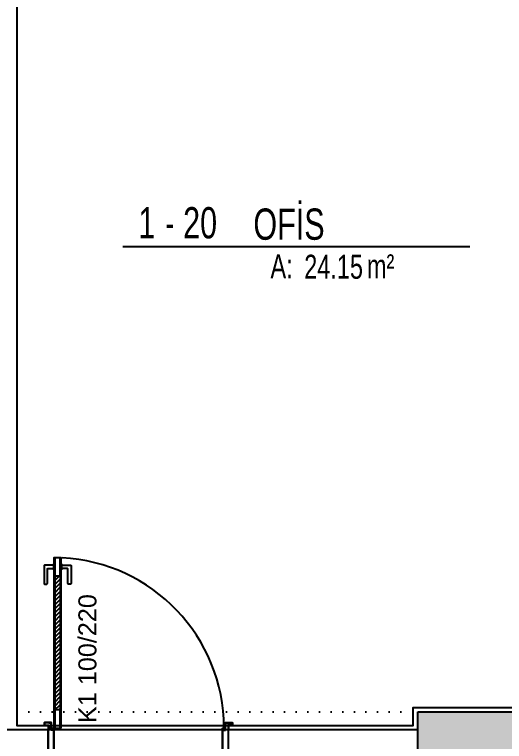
# Model space of a CAD drawing. Header units: inches. Extents: x 21 to 32698, y 13 to 3712.
# Drawn here: x 12458 to 12729.9, y 1870.7 to 2273.8 of the extents above; entities that cross this region are included whole.
import ezdxf
from ezdxf.enums import TextEntityAlignment as Align

# ---------------------------------------------------------------- set-up
doc = ezdxf.new("R2010")
doc.units = ezdxf.units.IN
doc.header["$MEASUREMENT"] = 0
doc.set_wipeout_variables(frame=1)
doc.linetypes.add('DOT', pattern=[6.35, 0, -6.35])
for name, color, linetype, lineweight in [('Z_MİM_-KM-AREA-IDEN', 8, 'Continuous', 25), ('Z_MİM_-KM-BEAM-RAY', 8, 'DOT', 25), ('Z_MİM_-KM-DOOR', 8, 'Continuous', 25), ('Z_MİM_-KM-DOOR-1', 8, 'Continuous', 25), ('Z_MİM_-KM-DOOR-FRAM', 8, 'Continuous', 25), ('Z_MİM_-KM-DOOR-IDEN', 8, 'Continuous', 25), ('Z_MİM_-KM-PATTERN-00', 8, 'Continuous', 25), ('Z_MİM_-KM-PATTERN-STRC', 8, 'Continuous', 25), ('Z_MİM_-KM-STRC-CONCRETE', 8, 'Continuous', 25), ('Z_MİM_-KM-WALL', 8, 'Continuous', 25), ('Z_MİM_-KM-WALL-PLASTER', 8, 'Continuous', 25)]:
    doc.layers.add(name, color=color, linetype=linetype, lineweight=lineweight)
doc.styles.add('Arial_4', font='arial.ttf', dxfattribs={"height": 10})
doc.styles.add('MAH', font='arial.ttf', dxfattribs={"width": 0.8, "height": 17.5})
doc.styles.add('STYLE1', font='arial.ttf', dxfattribs={"height": 1})

# ---------------------------------------------------------------- blocks, each defined once
blk = doc.blocks.new('*U267')
at = {"layer": 'Z_MİM_-KM-PATTERN-00'}
h = blk.add_hatch(dxfattribs=at)
h.set_pattern_fill('ANSI31', color=256, scale=0.5, style=0)
h.set_pattern_definition([(45, (0, 0), (-1.122532, 1.122532), [])])
h.paths.add_polyline_path([(-93.4, 11.1), (-93.4, 85.48), (-96.4, 85.48), (-96.4, 11.1)])
at = {"layer": 'Z_MİM_-KM-DOOR-1'}
for p, q in [((-96.9, 92.21), (-97.08, 92.21)), ((-97.08, 92.21), (-97.08, 88.75)), ((-97.08, 88.75), (-96.9, 88.75)), ((-92.9, 92.21), (-92.72, 92.21)), ((-92.72, 88.75), (-92.9, 88.75)), ((-92.72, 92.21), (-92.72, 88.75)), ((-96.4, 85.48), (-96.4, 11.1)), ((-93.4, 85.48), (-93.4, 11.1))]:
    blk.add_line(p, q, dxfattribs=at)
blk.add_lwpolyline([(-96.4, 95.48), (-96.4, 85.48), (-93.4, 85.48), (-93.4, 95.48)], close=True, dxfattribs=at)
for points in [[(-97.08, 91.39), (-102, 91.39, 0.414214), (-102.36, 91.03), (-102.36, 81.29, 0.414214), (-102, 80.92), (-100.91, 80.92, 0.414214), (-100.54, 81.29), (-100.54, 89.21, -0.414214), (-100.18, 89.57), (-97.08, 89.57)], [(-92.72, 91.39), (-87.71, 91.39, -0.414214), (-87.35, 91.03), (-87.35, 81.29, -0.414214), (-87.71, 80.92), (-88.8, 80.92, -0.414214), (-89.17, 81.29), (-89.17, 89.21, 0.414214), (-89.53, 89.57), (-92.72, 89.57)]]:
    blk.add_lwpolyline(points, format="xyb", dxfattribs=at)
blk.add_wipeout([(0, 3.5), (0, -18.5), (-99.8, -18.7), (-99.8, 3.7)])
for points in [[(-92.9, 1.1), (-92.9, 95.48), (-96.9, 95.48), (-96.9, 1.1)], [(-96.4, 11.1), (-96.4, 1.1), (-93.4, 1.1), (-93.4, 11.1)]]:
    blk.add_lwpolyline(points, close=True, dxfattribs=at)
for points in [[(-100, -15), (-100, -17.5), (-102, -17.5, 0.414214), (-102.3, -17.8), (-102.3, -18.9, 0.414214), (-102, -19.2), (-97.6, -19.2, 0.414214), (-97.3, -18.9), (-97.3, -15.7), (-96.95, -15.7, 0.414214), (-96.7, -15.45), (-96.7, 0.9, 0.414214), (-96.9, 1.1), (-97.48, 1.1, 0.458526), (-97.58, 0.99), (-97.47, 0.21, -0.458526), (-97.57, 0.1), (-98.1, 0.1, -0.414214), (-98.2, 0.2), (-98.2, 3.9, 0.414214), (-98.5, 4.2), (-102, 4.2, 0.414214), (-102.3, 3.9), (-102.3, 2.8, 0.414214), (-102, 2.5), (-101.2, 2.5), (-100, 2.5), (-100, 0), (-100, 0)], [(0, -15), (0, -17.5), (2, -17.5, -0.414214), (2.3, -17.8), (2.3, -18.9, -0.414214), (2, -19.2), (-2.4, -19.2, -0.414214), (-2.7, -18.9), (-2.7, -15.7), (-3.05, -15.7, -0.414214), (-3.3, -15.45), (-3.3, 0.9, -0.414214), (-3.1, 1.1), (-2.52, 1.1, -0.458526), (-2.42, 0.99), (-2.53, 0.21, 0.458526), (-2.43, 0.1), (-1.9, 0.1, 0.414214), (-1.8, 0.2), (-1.8, 3.9, -0.414214), (-1.5, 4.2), (2, 4.2, -0.414214), (2.3, 3.9), (2.3, 2.8, -0.414214), (2, 2.5), (1.2, 2.5), (0, 2.5), (0, 0), (0, 0)], [(-99.8, -15), (-99.8, -17.7), (-102, -17.7, 0.414214), (-102.1, -17.8), (-102.1, -18.9, 0.414214), (-102, -19), (-97.6, -19, 0.414214), (-97.5, -18.9), (-97.5, -15.5), (-96.95, -15.5, 0.414214), (-96.9, -15.45), (-96.9, 0.9), (-97.37, 0.9), (-97.27, 0.24, -0.458526), (-97.57, -0.1), (-98.1, -0.1, -0.414214), (-98.4, 0.2), (-98.4, 3.9, 0.414214), (-98.5, 4), (-102, 4, 0.414214), (-102.1, 3.9), (-102.1, 2.8, 0.414214), (-102, 2.7), (-101.2, 2.7), (-99.8, 2.7), (-99.8, 0)], [(-0.2, -15), (-0.2, -17.7), (2, -17.7, -0.414214), (2.1, -17.8), (2.1, -18.9, -0.414214), (2, -19), (-2.4, -19, -0.414214), (-2.5, -18.9), (-2.5, -15.5), (-3.05, -15.5, -0.414214), (-3.1, -15.45), (-3.1, 0.9), (-2.63, 0.9), (-2.73, 0.24, 0.458526), (-2.43, -0.1), (-1.9, -0.1, 0.414214), (-1.6, 0.2), (-1.6, 3.9, -0.414214), (-1.5, 4), (2, 4, -0.414214), (2.1, 3.9), (2.1, 2.8, -0.414214), (2, 2.7), (1.2, 2.7), (-0.2, 2.7), (-0.2, 0)]]:
    blk.add_lwpolyline(points, format="xyb", dxfattribs=at)
at = {"layer": 'Z_MİM_-KM-DOOR-FRAM', "ltscale": 0.2}
blk.add_arc((-97.08, 1.03), 94.56, 0.1405, 87.1691, dxfattribs=at)
at = {"layer": 'Z_MİM_-KM-WALL'}
for p, q in [((-100, -15), (-100, 0)), ((0, -15), (0, 0))]:
    blk.add_line(p, q, dxfattribs=at)
at = {"layer": 'Z_MİM_-KM-DOOR-IDEN', "color": 7, "insert": (-73.18, 3.88), "char_height": 10, "width": 99.9901, "attachment_point": 7, "rotation": 90, "style": 'STYLE1'}
blk.add_mtext('K1 100/220', dxfattribs=at)
blk = doc.blocks.new('-KM_Kolon-1K')
at = {"layer": 'Z_MİM_-KM-PATTERN-STRC'}
blk.add_hatch(color=256, dxfattribs=at).paths.add_polyline_path([(3350, 905), (3500, 905), (3500, 880), (3350, 880)], flags=0)
at = {"layer": 'Z_MİM_-KM-STRC-CONCRETE'}
blk.add_lwpolyline([(3350, 905), (3500, 905), (3500, 880), (3350, 880)], close=True, dxfattribs=at)
blk = doc.blocks.new('-KM_Kiriş İzi-1K')
at = {"layer": 'Z_MİM_-KM-BEAM-RAY'}
blk.add_line((2715, 905), (3350, 905), dxfattribs=at)
blk = doc.blocks.new('*U121')
blk.add_line((0, 0), (192.45, 0))
at = {"color": 7, "style": 'MAH', "width": 0.6}
blk.add_text('-', height=17.07, dxfattribs=at).set_placement((25.99, 13.11), align=Align.MIDDLE_CENTER)
at = {"color": 7, "style": 'Arial_4', "width": 0.7}
for s, p in [('A:', (81.91, -17.69)), ('m² ', (135.42, -17.69))]:
    blk.add_text(s, height=13.333, dxfattribs=at).set_placement(p)
for tag, p in [('K', (8.57, 13.11)), ('00', (33.43, 13.11)), ('MAHALADI', (72.42, 12.35))]:
    blk.add_attdef(tag, text='', height=17.33, dxfattribs=at).set_placement(p, align=Align.MIDDLE_LEFT)
blk.add_attdef('27.00', text='', height=13.33, dxfattribs=at).set_placement((133.25, -11.29), align=Align.MIDDLE_RIGHT)

msp = doc.modelspace()

# ---------------------------------------------------------------- block references
at = {"layer": 'Z_MİM_-KM-AREA-IDEN'}
msp.add_blockref('*U121', (12518.1, 2145.26), dxfattribs=at).add_auto_attribs({'27.00': '24.15', '00': '20', 'K': '1', 'MAHALADI': 'OFİS'})
at = {"layer": 'Z_MİM_-KM-DOOR', "ltscale": 1.5}
msp.add_blockref('*U267', (12576.72, 1877.08), dxfattribs=at)

# ---------------------------------------------------------------- next in the draw order: linework, layer by layer
at = {"layer": 'Z_MİM_-KM-WALL'}
msp.add_line((12681.72, 1877.08), (12046.71, 1877.08), dxfattribs=at)
at = {"layer": 'Z_MİM_-KM-WALL-PLASTER'}
msp.add_lwpolyline([(12809.21, 1889.58), (12809.21, 2429.58), (12804.21, 2429.58), (12804.21, 2559.58), (12459.21, 2559.58), (12459.21, 1879.58), (12679.22, 1879.58), (12679.22, 1889.58)], close=True, dxfattribs=at)

# ---------------------------------------------------------------- next in the draw order: block references
at = {"layer": 'Z_MİM_-KM-BEAM-RAY'}
msp.add_blockref('-KM_Kiriş İzi-1K', (9331.71, 982.08), dxfattribs=at)
at = {"layer": 'Z_MİM_-KM-STRC-CONCRETE'}
msp.add_blockref('-KM_Kolon-1K', (9331.71, 982.08), dxfattribs=at)

doc.saveas('drawing.dxf')
